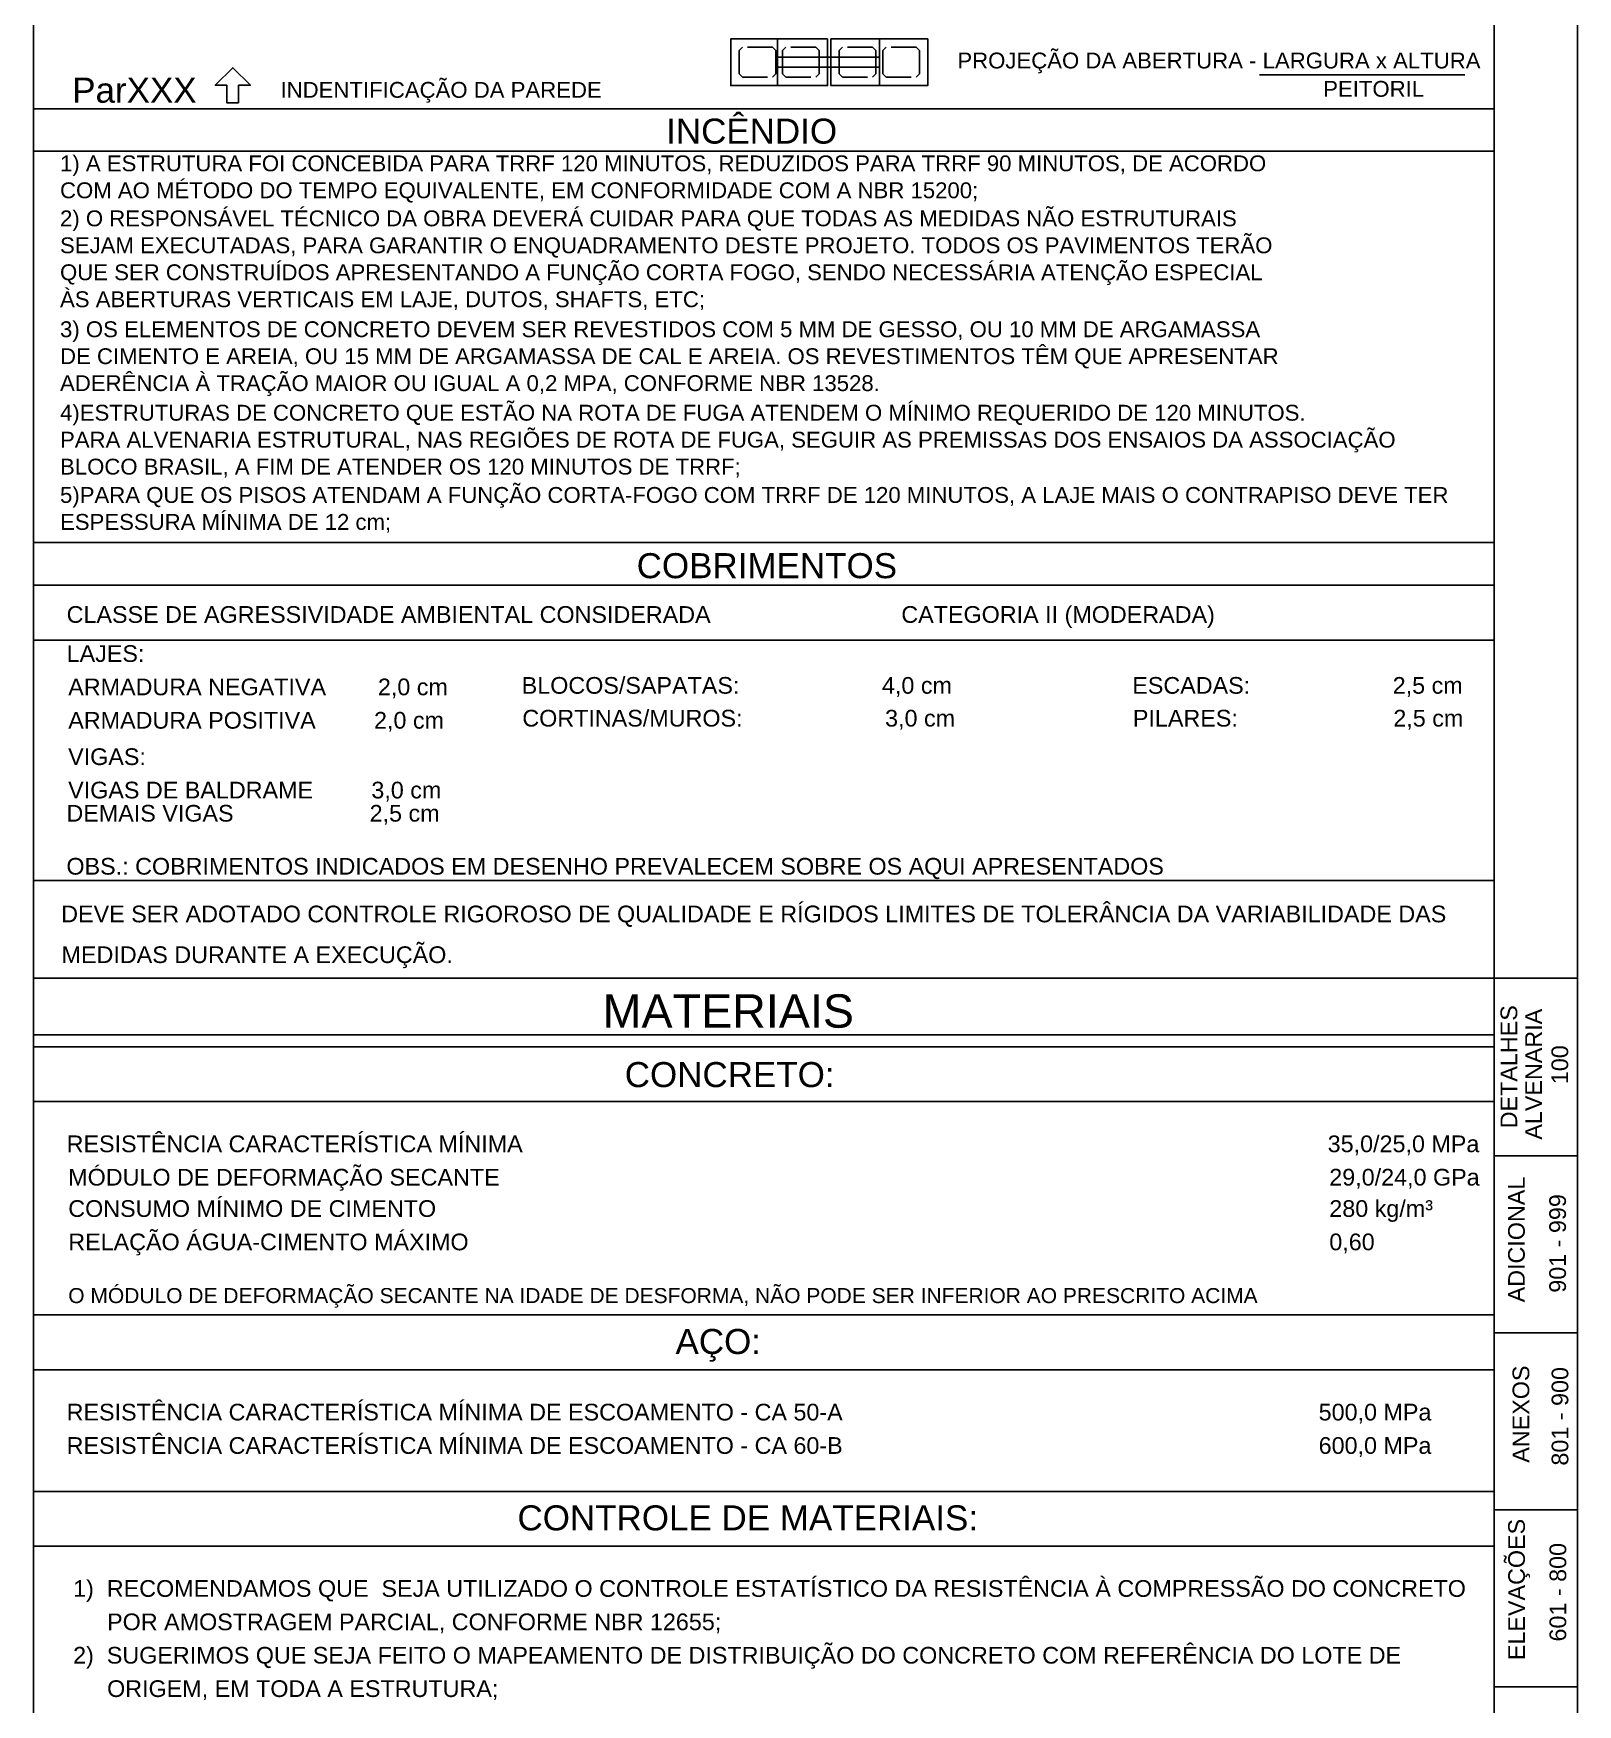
# Model space of a CAD drawing. Extents: x 0 to 119, y 0 to 84.
# Drawn here: x 100.4 to 118.9, y 21 to 41.02 of the extents above; entities that cross this region are included whole.
import ezdxf

# ---------------------------------------------------------------- set-up
doc = ezdxf.new("R2010")
doc.units = 0
doc.header["$MEASUREMENT"] = 0
doc.linetypes.add('ESTILO_TQS_0005', pattern=[0.4, 0.3, -0.1])
for name, color, linetype in [('10', 252, 'CONTINUOUS'), ('15', 12, 'CONTINUOUS'), ('27', 250, 'CONTINUOUS'), ('3', 7, 'CONTINUOUS'), ('40', 7, 'CONTINUOUS'), ('7', 232, 'CONTINUOUS'), ('9', 8, 'CONTINUOUS')]:
    doc.layers.add(name, color=color, linetype=linetype)
doc.styles.add('TQS_ARIAL', font='arial.ttf')

msp = doc.modelspace()

# ---------------------------------------------------------------- linework, layer by layer
at = {"layer": '27', "color": 250, "linetype": 'ESTILO_TQS_0005'}
for points in [[(109.294602, 40.814576), (109.254602, 40.854576), (108.894602, 40.854576), (108.854602, 40.814576), (108.854602, 40.534576), (108.894602, 40.494576), (109.254602, 40.494576), (109.294602, 40.534576), (109.294602, 40.814576)], [(109.814602, 40.814576), (109.774602, 40.854576), (109.414602, 40.854576), (109.374602, 40.814576), (109.374602, 40.534576), (109.414602, 40.494576), (109.774602, 40.494576), (109.814602, 40.534576), (109.814602, 40.814576)], [(110.494602, 40.814576), (110.454602, 40.854576), (110.094602, 40.854576), (110.054602, 40.814576), (110.054602, 40.534576), (110.094602, 40.494576), (110.454602, 40.494576), (110.494602, 40.534576), (110.494602, 40.814576)], [(111.014602, 40.814576), (110.974602, 40.854576), (110.614602, 40.854576), (110.574602, 40.814576), (110.574602, 40.534576), (110.614602, 40.494576), (110.974602, 40.494576), (111.014602, 40.534576), (111.014602, 40.814576)]]:
    msp.add_lwpolyline(points, dxfattribs=at)
at = {"layer": '40', "linetype": 'Continuous'}
for p, q in [((118.9, 84.099998), (118.9, 29.699798)), ((100.4, 0.999998), (100.4, 83.099999)), ((109.314621, 40.394592), (109.314621, 40.954592)), ((110.534602, 40.394592), (110.534602, 40.954592)), ((109.314621, 40.734592), (110.534602, 40.734592)), ((109.314621, 40.614592), (110.534602, 40.614592)), ((115.088536, 40.524865), (117.549468, 40.524865)), ((100.4, 40.115402), (117.9, 40.115402)), ((100.4, 40.115402), (117.9, 40.115402)), ((100.4, 40.115402), (117.9, 40.115402)), ((100.4, 39.609785), (117.9, 39.609785)), ((100.4, 34.919078), (117.9, 34.919078)), ((100.4, 34.410334), (117.9, 34.410334)), ((100.4, 34.410334), (117.9, 34.410334)), ((100.4, 33.751771), (117.9, 33.751771)), ((100.4, 30.872307), (117.9, 30.872307)), ((100.4, 29.699798), (117.9, 29.699798)), ((100.4, 29.699798), (117.9, 29.699798)), ((118.9, 29.699798), (117.9, 29.699798)), ((118.9, 29.699798), (117.9, 29.699798)), ((118.9, 29.705798), (118.9, 27.573)), ((118.9, 29.705798), (118.9, 27.573)), ((118.9, 29.699798), (118.9, 27.573)), ((118.9, 29.699798), (118.9, 27.573)), ((100.4, 29.020363), (117.9, 29.020363)), ((100.4, 29.020363), (117.9, 29.020363)), ((100.4, 28.879715), (117.9, 28.879715)), ((100.4, 28.221151), (117.9, 28.221151)), ((118.9, 27.573), (118.9, 25.452)), ((118.9, 27.573), (118.9, 25.452)), ((118.9, 27.573), (118.9, 25.452)), ((118.9, 27.573), (118.9, 25.452)), ((100.4, 25.665415), (117.9, 25.665415)), ((118.9, 25.452), (118.9, 23.331)), ((118.9, 25.452), (118.9, 23.331)), ((118.9, 25.452), (118.9, 23.331)), ((118.9, 25.452), (118.9, 23.331)), ((100.4, 25.006852), (117.9, 25.006852)), ((100.4, 23.552377), (117.9, 23.552377)), ((118.9, 23.331), (118.9, 21.21)), ((118.9, 23.331), (118.9, 21.21)), ((118.9, 23.331), (118.9, 21.21)), ((118.9, 23.331), (118.9, 21.21)), ((100.4, 22.893813), (117.9, 22.893813)), ((118.9, 21.21), (118.9, 19.089)), ((118.9, 21.21), (118.9, 19.089)), ((118.9, 21.21), (118.9, 19.089)), ((118.9, 21.21), (118.9, 19.089))]:
    msp.add_line(p, q, dxfattribs=at)
for points in [[(102.858832, 40.187549), (102.858832, 40.39818), (102.999253, 40.39818), (102.788622, 40.608812), (102.57799, 40.39818), (102.718411, 40.39818), (102.718411, 40.187549), (102.858832, 40.187549)], [(117.9, 27.573), (117.9, 29.699798), (118.9, 29.699798), (118.9, 27.573), (117.9, 27.573)], [(117.9, 25.452), (117.9, 27.573), (118.9, 27.573), (118.9, 25.452), (117.9, 25.452)], [(117.9, 23.331), (117.9, 25.452), (118.9, 25.452), (118.9, 23.331), (117.9, 23.331)], [(117.9, 21.21), (117.9, 23.331), (118.9, 23.331), (118.9, 21.21), (117.9, 21.21)], [(117.9, 19.089), (117.9, 21.21), (118.9, 21.21), (118.9, 19.089), (117.9, 19.089)]]:
    msp.add_lwpolyline(points, dxfattribs=at)
at = {"layer": '7', "color": 232, "linetype": 'Continuous'}
msp.add_line((117.9, 83.099998), (117.9, 0.999998), dxfattribs=at)
at = {"layer": '9', "color": 8, "linetype": 'Continuous'}
for points in [[(109.914602, 40.954576), (108.754602, 40.954576), (108.754602, 40.394576), (109.914602, 40.394576), (109.914602, 40.954576)], [(111.114602, 40.954576), (109.954602, 40.954576), (109.954602, 40.394576), (111.114602, 40.394576), (111.114602, 40.954576)]]:
    msp.add_lwpolyline(points, dxfattribs=at)

# ---------------------------------------------------------------- texts
at = {"layer": '10', "color": 252, "linetype": 'Continuous', "style": 'TQS_ARIAL'}
for s, p in [('DETALHES', (118.176786, 27.902142)), ('ALVENARIA', (118.472401, 27.765578)), ('ADICIONAL', (118.26762, 25.816461)), ('ANEXOS', (118.321179, 23.895326)), ('ELEVAÇÕES', (118.268895, 21.530112))]:
    msp.add_text(s, height=0.2, rotation=90, dxfattribs=at).set_placement(p)
at = {"layer": '15', "color": 12, "linetype": 'Continuous', "style": 'TQS_ARIAL'}
msp.add_text('O MÓDULO DE DEFORMAÇÃO SECANTE NA IDADE DE DESFORMA, NÃO PODE SER INFERIOR AO PRESCRITO ACIMA', height=0.18, dxfattribs=at).set_placement((100.8173, 25.807825))
at = {"layer": '3', "color": 7, "linetype": 'Continuous', "style": 'TQS_ARIAL'}
for s, p in [('1) A ESTRUTURA FOI CONCEBIDA PARA TRRF 120 MINUTOS, REDUZIDOS PARA TRRF 90 MINUTOS, DE ACORDO', (100.718757, 39.368006)), ('COM AO MÉTODO DO TEMPO EQUIVALENTE, EM CONFORMIDADE COM A NBR 15200;', (100.718757, 39.045006)), ('2) O RESPONSÁVEL TÉCNICO DA OBRA DEVERÁ CUIDAR PARA QUE TODAS AS MEDIDAS NÃO ESTRUTURAIS', (100.718757, 38.708839)), ('SEJAM EXECUTADAS, PARA GARANTIR O ENQUADRAMENTO DESTE PROJETO. TODOS OS PAVIMENTOS TERÃO', (100.718757, 38.385839)), ('QUE SER CONSTRUÍDOS APRESENTANDO A FUNÇÃO CORTA FOGO, SENDO NECESSÁRIA ATENÇÃO ESPECIAL', (100.718757, 38.062839)), ('ÀS ABERTURAS VERTICAIS EM LAJE, DUTOS, SHAFTS, ETC;', (100.718757, 37.739839)), ('3) OS ELEMENTOS DE CONCRETO DEVEM SER REVESTIDOS COM 5 MM DE GESSO, OU 10 MM DE ARGAMASSA', (100.718757, 37.380403)), ('DE CIMENTO E AREIA, OU 15 MM DE ARGAMASSA DE CAL E AREIA. OS REVESTIMENTOS TÊM QUE APRESENTAR', (100.718757, 37.057403)), ('ADERÊNCIA À TRAÇÃO MAIOR OU IGUAL A 0,2 MPA, CONFORME NBR 13528.', (100.718757, 36.734403)), ('4)ESTRUTURAS DE CONCRETO QUE ESTÃO NA ROTA DE FUGA ATENDEM O MÍNIMO REQUERIDO DE 120 MINUTOS.', (100.718757, 36.380223)), ('PARA ALVENARIA ESTRUTURAL, NAS REGIÕES DE ROTA DE FUGA, SEGUIR AS PREMISSAS DOS ENSAIOS DA ASSOCIAÇÃO', (100.718757, 36.057223)), ('BLOCO BRASIL, A FIM DE ATENDER OS 120 MINUTOS DE TRRF;', (100.718757, 35.734223)), ('5)PARA QUE OS PISOS ATENDAM A FUNÇÃO CORTA-FOGO COM TRRF DE 120 MINUTOS, A LAJE MAIS O CONTRAPISO DEVE TER', (100.718757, 35.3949)), ('ESPESSURA MÍNIMA DE 12 cm;', (100.718757, 35.0719))]:
    msp.add_text(s, height=0.19, dxfattribs=at).set_placement(p)
at = {"layer": '40', "linetype": 'Continuous', "style": 'TQS_ARIAL'}
for s, height, p in [('PROJEÇÃO DA ABERTURA - LARGURA x ALTURA', 0.19, (111.469621, 40.599943)), ('ParXXX', 0.3, (100.864765, 40.189435)), ('INDENTIFICAÇÃO DA PAREDE', 0.19, (103.360247, 40.248257)), ('PEITORIL', 0.19, (115.852359, 40.260506)), ('INCÊNDIO', 0.3, (107.980248, 39.699251)), ('COBRIMENTOS', 0.3, (107.62725, 34.492677)), ('CLASSE DE AGRESSIVIDADE AMBIENTAL CONSIDERADA', 0.2, (100.797895, 33.95783)), ('CATEGORIA II (MODERADA)', 0.2, (110.797895, 33.95783)), ('LAJES:', 0.2, (100.797895, 33.489859)), ('ARMADURA NEGATIVA        2,0 cm', 0.2, (100.816998, 33.089959)), ('BLOCOS/SAPATAS:                      4,0 cm', 0.2, (106.250073, 33.108373)), ('ESCADAS:                      2,5 cm', 0.2, (113.564809, 33.108373)), ('ARMADURA POSITIVA         2,0 cm', 0.2, (100.8173, 32.690059)), ('CORTINAS/MUROS:                      3,0 cm', 0.2, (106.257476, 32.715413)), ('PILARES:                        2,5 cm', 0.2, (113.572212, 32.715413)), ('VIGAS:', 0.2, (100.815941, 32.254209)), ('VIGAS DE BALDRAME         3,0 cm', 0.2, (100.816224, 31.854309)), ('DEMAIS VIGAS                     2,5 cm', 0.2, (100.795446, 31.576212)), ('OBS.: COBRIMENTOS INDICADOS EM DESENHO PREVALECEM SOBRE OS AQUI APRESENTADOS', 0.2, (100.795446, 30.941165)), ('DEVE SER ADOTADO CONTROLE RIGOROSO DE QUALIDADE E RÍGIDOS LIMITES DE TOLERÂNCIA DA VARIABILIDADE DAS', 0.2, (100.732785, 30.369883)), ('MEDIDAS DURANTE A EXECUÇÃO.', 0.2, (100.73729, 29.881824)), ('MATERIAIS', 0.4, (107.219419, 29.107064)), ('CONCRETO:', 0.3, (107.48437, 28.395503)), ('RESISTÊNCIA CARACTERÍSTICA MÍNIMA', 0.2, (100.797895, 27.615795)), ('35,0/25,0 MPa', 0.2, (115.906168, 27.615795)), ('MÓDULO DE DEFORMAÇÃO SECANTE', 0.2, (100.816998, 27.215895)), ('29,0/24,0 GPa', 0.2, (115.925271, 27.215895)), ('CONSUMO MÍNIMO DE CIMENTO', 0.2, (100.8173, 26.840414)), ('280 kg/m³', 0.2, (115.925573, 26.840414)), ('RELAÇÃO ÁGUA-CIMENTO MÁXIMO', 0.2, (100.8173, 26.440414)), ('0,60', 0.2, (115.925573, 26.440414)), ('AÇO:', 0.3, (108.092609, 25.197643)), ('RESISTÊNCIA CARACTERÍSTICA MÍNIMA DE ESCOAMENTO - CA 50-A ', 0.2, (100.797895, 24.401495)), ('500,0 MPa', 0.2, (115.797895, 24.401495)), ('RESISTÊNCIA CARACTERÍSTICA MÍNIMA DE ESCOAMENTO - CA 60-B', 0.2, (100.797895, 24.001495)), ('600,0 MPa', 0.2, (115.797895, 24.001495)), ('CONTROLE DE MATERIAIS:', 0.3, (106.199109, 23.084604)), (' 1)  RECOMENDAMOS QUE  SEJA UTILIZADO O CONTROLE ESTATÍSTICO DA RESISTÊNCIA À COMPRESSÃO DO CONCRETO ', 0.2, (100.797895, 22.288457)), ('      POR AMOSTRAGEM PARCIAL, CONFORME NBR 12655;', 0.2, (100.816998, 21.888557)), (' 2)  SUGERIMOS QUE SEJA FEITO O MAPEAMENTO DE DISTRIBUIÇÃO DO CONCRETO COM REFERÊNCIA DO LOTE DE ', 0.2, (100.797895, 21.488457)), ('      ORIGEM, EM TODA A ESTRUTURA;', 0.2, (100.816998, 21.088557))]:
    msp.add_text(s, height=height, dxfattribs=at).set_placement(p)
for s, p in [('100', (118.78712, 28.43067)), ('901 - 999', (118.760765, 25.932206)), ('801 - 900', (118.789062, 23.860754)), ('601 - 800', (118.764047, 21.753411))]:
    msp.add_text(s, height=0.2, rotation=90, dxfattribs=at).set_placement(p)

doc.saveas('drawing.dxf')
